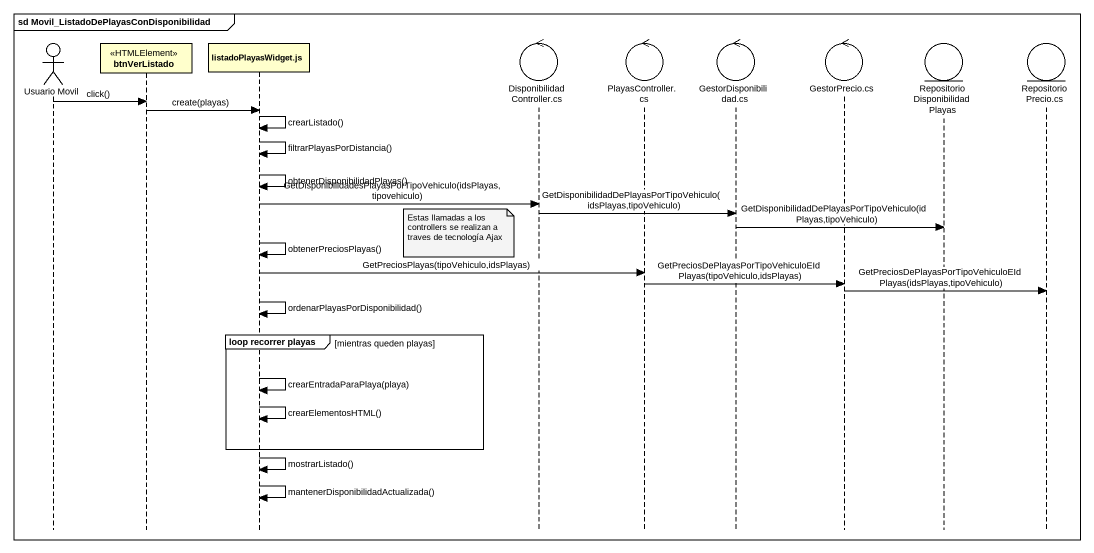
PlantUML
@startuml
mainframe sd Movil_ListadoDePlayasConDisponibilidad
hide footbox
actor "Usuario Movil" as Usuario_Movil
participant btnVerListado <<HTMLElement>>
participant "listadoPlayasWidget.js" as listadoPlayasWidget_js
control "DisponibilidadController.cs" as DisponibilidadController_cs
control "PlayasController.cs" as PlayasController_cs
control "GestorDisponibilidad.cs" as GestorDisponibilidad_cs
control "GestorPrecio.cs" as GestorPrecio_cs
entity "RepositorioDisponibilidadPlayas" as RepositorioDisponibilidadPla
entity "RepositorioPrecio.cs" as RepositorioPrecio_cs

Usuario_Movil -> btnVerListado : click()
btnVerListado -> listadoPlayasWidget_js : create(playas)
listadoPlayasWidget_js -> listadoPlayasWidget_js : crearListado()
listadoPlayasWidget_js -> listadoPlayasWidget_js : filtrarPlayasPorDistancia()
listadoPlayasWidget_js -> listadoPlayasWidget_js : obtenerDisponibilidadPlayas()
listadoPlayasWidget_js -> DisponibilidadController_cs : GetDisponibilidadesPlayasPorTipoVehiculo(idsPlayas,tipovehiculo)
DisponibilidadController_cs -> GestorDisponibilidad_cs : GetDisponibilidadDePlayasPorTipoVehiculo(idsPlayas,tipoVehiculo)
GestorDisponibilidad_cs -> RepositorioDisponibilidadPla : GetDisponibilidadDePlayasPorTipoVehiculo(idPlayas,tipoVehiculo)
note left of DisponibilidadController_cs : Estas llamadas a los controllers se realizan a traves de tecnología Ajax
listadoPlayasWidget_js -> listadoPlayasWidget_js : obtenerPreciosPlayas()
listadoPlayasWidget_js -> PlayasController_cs : GetPreciosPlayas(tipoVehiculo,idsPlayas)
PlayasController_cs -> GestorPrecio_cs : GetPreciosDePlayasPorTipoVehiculoEIdPlayas(tipoVehiculo,idsPlayas)
GestorPrecio_cs -> RepositorioPrecio_cs : GetPreciosDePlayasPorTipoVehiculoEIdPlayas(idsPlayas,tipoVehiculo)
listadoPlayasWidget_js -> listadoPlayasWidget_js : ordenarPlayasPorDisponibilidad()
group loop recorrer playas [mientras queden playas]
  listadoPlayasWidget_js -> listadoPlayasWidget_js : crearEntradaParaPlaya(playa)
  listadoPlayasWidget_js -> listadoPlayasWidget_js : crearElementosHTML()
end
listadoPlayasWidget_js -> listadoPlayasWidget_js : mostrarListado()
listadoPlayasWidget_js -> listadoPlayasWidget_js : mantenerDisponibilidadActualizada()
@enduml
